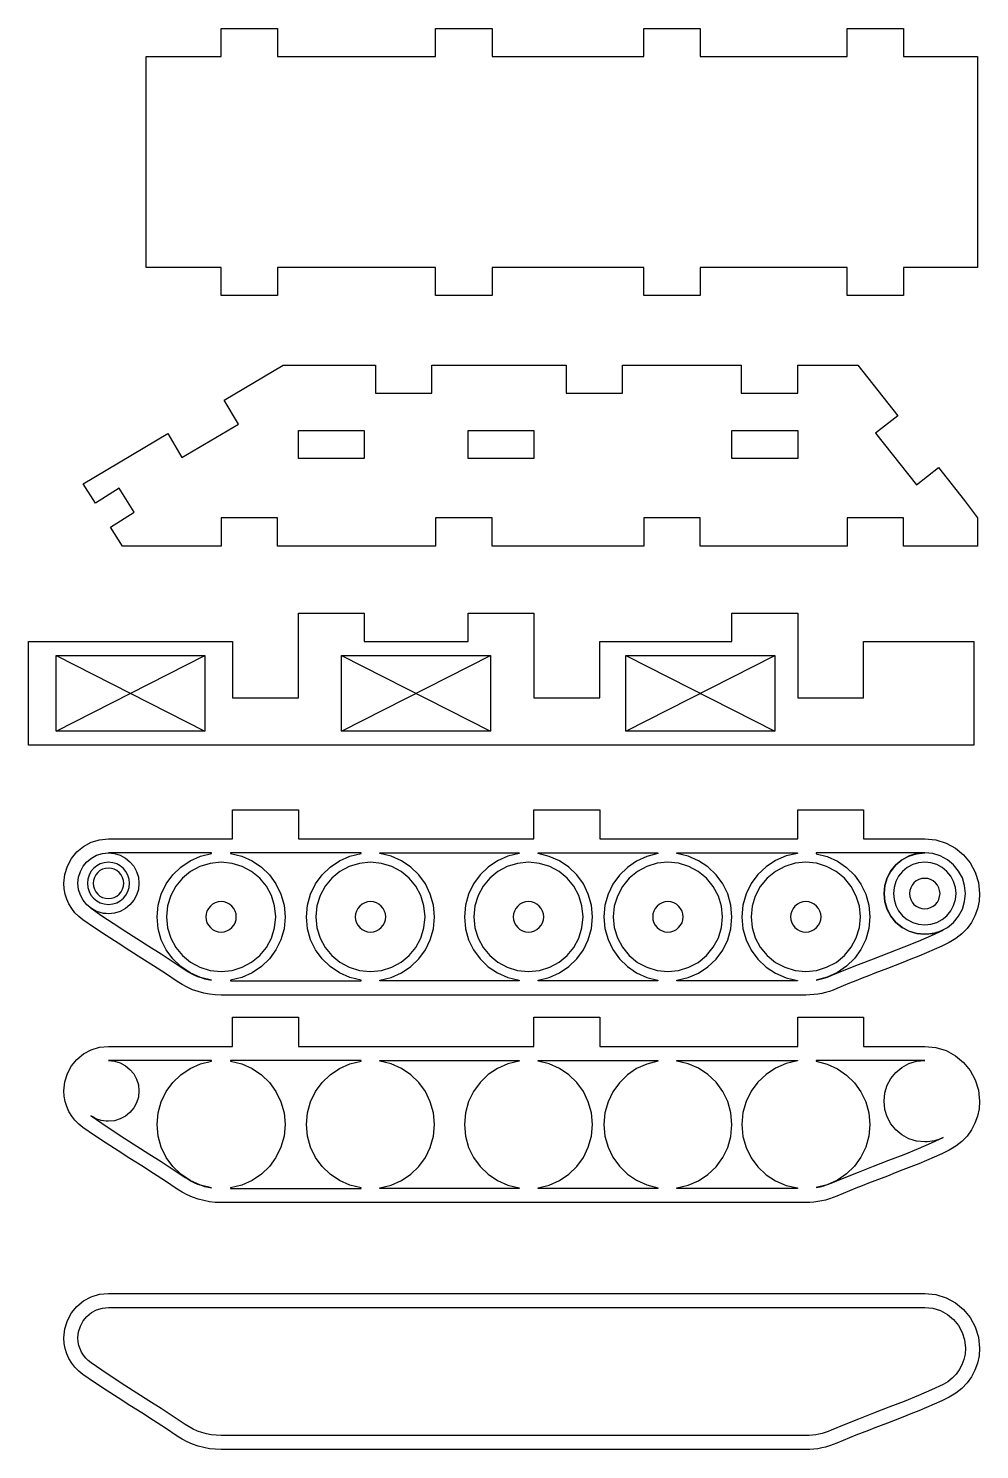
# Model space of a CAD drawing. Extents: x -67 to 107, y -490 to 179.
# Drawn here: x -29.2 to 72, y -489.6 to -338.3 of the extents above; entities that cross this region are included whole.
import ezdxf

# ---------------------------------------------------------------- set-up
doc = ezdxf.new("R2010")
doc.units = 0
doc.layers.add('LAYER_1', color=7, linetype='CONTINUOUS')

msp = doc.modelspace()

# ---------------------------------------------------------------- linework, layer by layer
at = {"layer": 'LAYER_1', "color": 250}
for points in [[(-16.64, -341.3), (-8.69, -341.3), (-8.69, -338.3), (-2.69, -338.3), (-2.69, -341.3), (14.14, -341.3), (14.14, -338.3), (20.14, -338.3), (20.14, -341.3), (36.29, -341.3), (36.29, -338.3), (42.29, -338.3), (42.29, -341.3), (57.91, -341.3), (57.91, -338.3), (63.91, -338.3), (63.91, -341.3), (71.78, -341.3), (71.78, -363.74), (63.91, -363.74), (63.91, -366.74), (57.91, -366.74), (57.91, -363.74), (42.29, -363.74), (42.29, -366.74), (36.29, -366.74), (36.29, -363.74), (20.14, -363.74), (20.14, -366.74), (14.14, -366.74), (14.14, -363.74), (-2.69, -363.74), (-2.69, -366.74), (-8.69, -366.74), (-8.69, -363.74), (-16.64, -363.74), (-16.64, -341.3)], [(-2.08, -374.14), (7.74, -374.14), (7.74, -377.14), (13.74, -377.14), (13.74, -374.14), (28.01, -374.14), (28.01, -377.14), (34.01, -377.14), (34.01, -374.14), (46.66, -374.14), (46.66, -377.14), (52.66, -377.14), (52.66, -374.14), (59.07, -374.14), (63.31, -379.52), (60.95, -381.38), (65.28, -386.87), (67.64, -385.02), (70.42, -388.54), (71.78, -390.4), (71.78, -393.4), (63.91, -393.4), (63.91, -390.4), (57.91, -390.4), (57.91, -393.4), (42.29, -393.4), (42.29, -390.4), (36.29, -390.4), (36.29, -393.4), (20.14, -393.4), (20.14, -390.4), (14.14, -390.4), (14.14, -393.4), (-2.69, -393.4), (-2.69, -390.4), (-8.69, -390.4), (-8.69, -393.4), (-19.18, -393.4), (-20.45, -391.37), (-17.92, -389.78), (-19.52, -387.24), (-22.05, -388.83), (-23.35, -386.76), (-14.37, -381.43), (-12.86, -383.98), (-6.84, -380.41), (-8.35, -377.86), (-2.08, -374.14)], [(-0.46, -381.09), (6.54, -381.09), (6.54, -384.09), (-0.46, -384.09), (-0.46, -381.09)], [(17.6, -381.09), (24.6, -381.09), (24.6, -384.09), (17.6, -384.09), (17.6, -381.09)], [(45.66, -381.09), (52.66, -381.09), (52.66, -384.09), (45.66, -384.09), (45.66, -381.09)], [(-29.18, -403.57), (-7.46, -403.57), (-7.46, -409.55), (-0.46, -409.55), (-0.46, -400.55), (6.54, -400.55), (6.54, -403.57), (17.6, -403.57), (17.6, -400.55), (24.6, -400.55), (24.6, -409.55), (31.6, -409.55), (31.6, -403.57), (45.66, -403.57), (45.66, -400.55), (52.66, -400.55), (52.66, -409.55), (59.66, -409.55), (59.66, -403.57), (71.38, -403.57), (71.38, -414.57), (-29.18, -414.57), (-29.18, -403.57)], [(-20.67, -424.55), (-7.46, -424.55), (-7.46, -421.46), (-0.46, -421.46), (-0.46, -424.55), (24.6, -424.55), (24.6, -421.46), (31.6, -421.46), (31.6, -424.55), (52.66, -424.55), (52.66, -421.46), (59.66, -421.46), (59.66, -424.55), (66.17, -424.55), (67.35, -424.67), (68.44, -425.01), (69.44, -425.55), (70.3, -426.26), (71.01, -427.12), (71.55, -428.11), (71.89, -429.21), (72.01, -430.38), (71.95, -431.2), (71.78, -431.99), (71.51, -432.74), (71.14, -433.45), (70.67, -434.09), (70.12, -434.67), (69.49, -435.18), (68.79, -435.6), (68, -435.98), (67.19, -436.35), (66.37, -436.7), (65.53, -437.05), (64.7, -437.38), (63.86, -437.71), (63.03, -438.03), (62.21, -438.35), (61.53, -438.61), (60.86, -438.87), (60.18, -439.13), (59.5, -439.39), (58.83, -439.66), (58.16, -439.93), (57.49, -440.21), (56.83, -440.49), (56.43, -440.65), (56.03, -440.79), (55.62, -440.91), (55.21, -441), (54.79, -441.08), (54.37, -441.13), (53.94, -441.17), (53.52, -441.18), (-8.69, -441.18), (-9.31, -441.15), (-9.93, -441.08), (-10.54, -440.97), (-11.14, -440.81), (-11.72, -440.61), (-12.29, -440.36), (-12.84, -440.07), (-13.37, -439.74), (-14.61, -438.9), (-15.86, -438.08), (-17.12, -437.28), (-18.38, -436.47), (-19.64, -435.67), (-20.9, -434.85), (-22.15, -434.02), (-23.38, -433.18), (-23.83, -432.82), (-24.23, -432.42), (-24.58, -431.97), (-24.87, -431.48), (-25.1, -430.97), (-25.27, -430.43), (-25.37, -429.87), (-25.41, -429.29), (-25.31, -428.34), (-25.04, -427.45), (-24.6, -426.64), (-24.02, -425.94), (-23.32, -425.36), (-22.51, -424.92), (-21.62, -424.65), (-20.67, -424.55)], [(-9.69, -439.6), (-9.69, -439.6), (-10.88, -439.31), (-11.98, -438.83), (-12.97, -438.16), (-13.83, -437.34), (-14.53, -436.37), (-15.05, -435.29), (-15.39, -434.12), (-15.5, -432.86), (-15.39, -431.61), (-15.05, -430.43), (-14.53, -429.35), (-13.83, -428.39), (-12.97, -427.57), (-11.98, -426.9), (-10.88, -426.41), (-9.69, -426.12), (-9.69, -426.05), (-20.67, -426.05), (-20.01, -426.12), (-19.41, -426.31), (-18.85, -426.6), (-18.38, -427), (-17.98, -427.48), (-17.68, -428.03), (-17.49, -428.64), (-17.43, -429.29), (-17.49, -429.94), (-17.68, -430.55), (-17.98, -431.1), (-18.38, -431.58), (-18.85, -431.98), (-19.41, -432.28), (-20.01, -432.47), (-20.67, -432.53), (-20.93, -432.52), (-21.18, -432.49), (-21.43, -432.44), (-21.67, -432.37), (-21.9, -432.29), (-22.12, -432.19), (-22.34, -432.07), (-22.54, -431.94), (-22.52, -431.95), (-21.37, -432.74), (-20.16, -433.54), (-18.92, -434.34), (-17.64, -435.16), (-16.36, -435.98), (-15.07, -436.81), (-13.78, -437.65), (-12.52, -438.5), (-12.2, -438.7), (-11.87, -438.89), (-11.53, -439.06), (-11.18, -439.2), (-10.82, -439.33), (-10.45, -439.45), (-10.07, -439.53), (-9.69, -439.6)], [(-7.69, -426.05), (-7.69, -426.12), (-6.49, -426.41), (-5.39, -426.9), (-4.4, -427.57), (-3.55, -428.39), (-2.85, -429.35), (-2.32, -430.43), (-1.99, -431.61), (-1.88, -432.86), (-1.99, -434.12), (-2.32, -435.29), (-2.85, -436.37), (-3.55, -437.34), (-4.4, -438.16), (-5.39, -438.83), (-6.49, -439.31), (-7.69, -439.6), (-7.69, -439.68), (6.21, -439.68), (6.21, -439.6), (5.01, -439.31), (3.91, -438.83), (2.92, -438.16), (2.07, -437.33), (1.37, -436.37), (0.84, -435.29), (0.51, -434.12), (0.4, -432.86), (0.51, -431.61), (0.84, -430.43), (1.37, -429.36), (2.07, -428.39), (2.92, -427.57), (3.91, -426.9), (5.01, -426.41), (6.21, -426.12), (6.21, -426.05), (-7.69, -426.05)], [(23.03, -426.05), (23.03, -426.12), (21.83, -426.41), (20.73, -426.89), (19.74, -427.56), (18.88, -428.39), (18.18, -429.35), (17.65, -430.43), (17.32, -431.61), (17.2, -432.86), (17.32, -434.12), (17.65, -435.3), (18.18, -436.38), (18.88, -437.34), (19.74, -438.17), (20.73, -438.83), (21.83, -439.32), (23.03, -439.6), (23.03, -439.68), (8.21, -439.68), (8.21, -439.6), (9.4, -439.32), (10.5, -438.83), (11.49, -438.16), (12.35, -437.34), (13.05, -436.37), (13.57, -435.29), (13.91, -434.12), (14.02, -432.86), (13.91, -431.61), (13.57, -430.43), (13.05, -429.35), (12.35, -428.39), (11.49, -427.57), (10.5, -426.9), (9.4, -426.41), (8.21, -426.12), (8.21, -426.05), (23.03, -426.05)], [(37.79, -426.05), (37.79, -426.13), (36.61, -426.43), (35.52, -426.92), (34.54, -427.59), (33.69, -428.41), (33, -429.37), (32.48, -430.45), (32.15, -431.62), (32.04, -432.86), (32.15, -434.11), (32.48, -435.28), (33, -436.35), (33.69, -437.31), (34.54, -438.14), (35.52, -438.81), (36.61, -439.3), (37.79, -439.59), (37.79, -439.68), (25.03, -439.68), (25.03, -439.6), (26.22, -439.31), (27.32, -438.82), (28.31, -438.15), (29.16, -437.33), (29.86, -436.37), (30.38, -435.29), (30.71, -434.11), (30.83, -432.86), (30.71, -431.61), (30.38, -430.44), (29.86, -429.36), (29.16, -428.4), (28.31, -427.57), (27.32, -426.91), (26.22, -426.42), (25.03, -426.13), (25.03, -426.05), (37.79, -426.05)], [(52.63, -426.05), (52.63, -426.11), (51.42, -426.38), (50.29, -426.86), (49.29, -427.52), (48.41, -428.35), (47.7, -429.32), (47.16, -430.41), (46.82, -431.6), (46.7, -432.86), (46.82, -434.13), (47.16, -435.32), (47.7, -436.41), (48.41, -437.38), (49.29, -438.2), (50.29, -438.87), (51.42, -439.35), (52.63, -439.62), (52.63, -439.68), (39.79, -439.68), (39.79, -439.61), (40.99, -439.33), (42.11, -438.85), (43.11, -438.18), (43.97, -437.36), (44.68, -436.39), (45.21, -435.31), (45.55, -434.12), (45.66, -432.86), (45.55, -431.6), (45.21, -430.42), (44.68, -429.34), (43.97, -428.37), (43.11, -427.54), (42.11, -426.88), (40.99, -426.4), (39.79, -426.12), (39.79, -426.05), (52.63, -426.05)], [(61.84, -430.38), (61.93, -429.51), (62.18, -428.7), (62.58, -427.96), (63.11, -427.32), (63.75, -426.79), (64.49, -426.39), (65.3, -426.14), (66.17, -426.05), (54.63, -426.05), (54.63, -426.14), (55.8, -426.44), (56.88, -426.94), (57.85, -427.61), (58.69, -428.43), (59.38, -429.39), (59.89, -430.46), (60.22, -431.62), (60.33, -432.86), (60.22, -434.1), (59.89, -435.27), (59.38, -436.34), (58.69, -437.29), (57.85, -438.12), (56.88, -438.79), (55.8, -439.28), (54.63, -439.58), (54.63, -439.58), (55.05, -439.5), (55.45, -439.4), (55.84, -439.27), (56.23, -439.11), (57.61, -438.54), (59.13, -437.93), (60.73, -437.31), (62.37, -436.68), (63.98, -436.05), (65.51, -435.43), (66.9, -434.83), (68.12, -434.26), (68.14, -434.25), (67.91, -434.35), (67.68, -434.45), (67.44, -434.53), (67.2, -434.59), (66.95, -434.64), (66.7, -434.68), (66.44, -434.71), (66.17, -434.71), (65.3, -434.63), (64.49, -434.37), (63.75, -433.97), (63.11, -433.45), (62.58, -432.8), (62.18, -432.07), (61.93, -431.26), (61.84, -430.38)], [(53.52, -431.24), (53.2, -431.27), (52.9, -431.37), (52.62, -431.52), (52.37, -431.72), (52.17, -431.96), (52.02, -432.24), (51.93, -432.55), (51.9, -432.86), (51.93, -433.18), (52.02, -433.48), (52.17, -433.76), (52.37, -434.01), (52.62, -434.21), (52.9, -434.36), (53.2, -434.45), (53.52, -434.48), (53.83, -434.45), (54.14, -434.36), (54.42, -434.21), (54.66, -434.01), (54.86, -433.76), (55.01, -433.48), (55.11, -433.18), (55.14, -432.86), (55.11, -432.55), (55.01, -432.24), (54.86, -431.96), (54.66, -431.72), (54.42, -431.52), (54.14, -431.37), (53.83, -431.27)], [(-20.67, -446.64), (-7.46, -446.64), (-7.46, -443.55), (-0.46, -443.55), (-0.46, -446.64), (24.6, -446.64), (24.6, -443.55), (31.6, -443.55), (31.6, -446.64), (52.66, -446.64), (52.66, -443.55), (59.66, -443.55), (59.66, -446.64), (66.17, -446.64), (67.35, -446.76), (68.44, -447.1), (69.44, -447.64), (70.3, -448.35), (71.01, -449.21), (71.55, -450.21), (71.89, -451.3), (72.01, -452.48), (71.95, -453.29), (71.78, -454.08), (71.51, -454.83), (71.14, -455.54), (70.67, -456.19), (70.12, -456.77), (69.49, -457.27), (68.79, -457.69), (68, -458.07), (67.19, -458.44), (66.37, -458.8), (65.53, -459.14), (64.7, -459.47), (63.86, -459.8), (63.03, -460.12), (62.21, -460.44), (61.53, -460.7), (60.86, -460.96), (60.18, -461.22), (59.5, -461.48), (58.83, -461.75), (58.16, -462.02), (57.49, -462.3), (56.83, -462.58), (56.43, -462.74), (56.03, -462.88), (55.62, -463), (55.21, -463.1), (54.79, -463.17), (54.37, -463.23), (53.94, -463.26), (53.52, -463.27), (-8.69, -463.27), (-9.31, -463.25), (-9.93, -463.18), (-10.54, -463.06), (-11.14, -462.9), (-11.72, -462.7), (-12.29, -462.45), (-12.84, -462.16), (-13.37, -461.83), (-14.61, -461), (-15.86, -460.18), (-17.12, -459.37), (-18.38, -458.56), (-19.64, -457.76), (-20.9, -456.94), (-22.15, -456.12), (-23.38, -455.27), (-23.83, -454.91), (-24.23, -454.51), (-24.58, -454.06), (-24.87, -453.58), (-25.1, -453.06), (-25.27, -452.52), (-25.37, -451.96), (-25.41, -451.38), (-25.31, -450.43), (-25.04, -449.54), (-24.6, -448.73), (-24.02, -448.03), (-23.32, -447.45), (-22.51, -447.02), (-21.62, -446.74), (-20.67, -446.64)], [(-9.69, -461.7), (-9.69, -461.7), (-10.88, -461.41), (-11.98, -460.92), (-12.97, -460.25), (-13.83, -459.43), (-14.53, -458.46), (-15.05, -457.38), (-15.39, -456.21), (-15.5, -454.96), (-15.39, -453.7), (-15.05, -452.53), (-14.53, -451.45), (-13.83, -450.48), (-12.97, -449.66), (-11.98, -448.99), (-10.88, -448.5), (-9.69, -448.22), (-9.69, -448.14), (-20.67, -448.14), (-20.01, -448.21), (-19.41, -448.4), (-18.85, -448.7), (-18.38, -449.09), (-17.98, -449.57), (-17.68, -450.12), (-17.49, -450.73), (-17.43, -451.38), (-17.49, -452.04), (-17.68, -452.65), (-17.98, -453.2), (-18.38, -453.68), (-18.85, -454.07), (-19.41, -454.37), (-20.01, -454.56), (-20.67, -454.62), (-20.93, -454.61), (-21.18, -454.58), (-21.43, -454.54), (-21.67, -454.47), (-21.9, -454.38), (-22.12, -454.28), (-22.34, -454.16), (-22.54, -454.03), (-22.52, -454.04), (-21.37, -454.83), (-20.16, -455.63), (-18.92, -456.44), (-17.64, -457.25), (-16.36, -458.07), (-15.07, -458.9), (-13.78, -459.74), (-12.52, -460.59), (-12.2, -460.79), (-11.87, -460.98), (-11.53, -461.15), (-11.18, -461.3), (-10.82, -461.43), (-10.45, -461.54), (-10.07, -461.63), (-9.69, -461.7)], [(-7.69, -448.14), (-7.69, -448.22), (-6.49, -448.5), (-5.39, -448.99), (-4.4, -449.66), (-3.55, -450.48), (-2.85, -451.45), (-2.32, -452.53), (-1.99, -453.7), (-1.88, -454.96), (-1.99, -456.21), (-2.32, -457.38), (-2.85, -458.46), (-3.55, -459.43), (-4.4, -460.25), (-5.39, -460.92), (-6.49, -461.41), (-7.69, -461.7), (-7.69, -461.77), (6.21, -461.77), (6.21, -461.69), (5.01, -461.41), (3.91, -460.92), (2.92, -460.25), (2.07, -459.43), (1.37, -458.46), (0.84, -457.38), (0.51, -456.21), (0.4, -454.96), (0.51, -453.7), (0.84, -452.53), (1.37, -451.45), (2.07, -450.49), (2.92, -449.66), (3.91, -448.99), (5.01, -448.51), (6.21, -448.22), (6.21, -448.14), (-7.69, -448.14)], [(23.03, -448.14), (23.03, -448.21), (21.83, -448.5), (20.73, -448.99), (19.74, -449.65), (18.88, -450.48), (18.18, -451.44), (17.65, -452.52), (17.32, -453.7), (17.2, -454.96), (17.32, -456.21), (17.65, -457.39), (18.18, -458.47), (18.88, -459.43), (19.74, -460.26), (20.73, -460.93), (21.83, -461.41), (23.03, -461.7), (23.03, -461.77), (8.21, -461.77), (8.21, -461.7), (9.4, -461.41), (10.5, -460.92), (11.49, -460.25), (12.35, -459.43), (13.05, -458.47), (13.57, -457.39), (13.91, -456.21), (14.02, -454.96), (13.91, -453.7), (13.57, -452.53), (13.05, -451.45), (12.35, -450.48), (11.49, -449.66), (10.5, -448.99), (9.4, -448.5), (8.21, -448.22), (8.21, -448.14), (23.03, -448.14)], [(37.79, -448.14), (37.79, -448.23), (36.61, -448.52), (35.52, -449.01), (34.54, -449.68), (33.69, -450.51), (33, -451.47), (32.48, -452.54), (32.15, -453.71), (32.04, -454.96), (32.15, -456.2), (32.48, -457.37), (33, -458.45), (33.69, -459.41), (34.54, -460.23), (35.52, -460.9), (36.61, -461.39), (37.79, -461.69), (37.79, -461.77), (25.03, -461.77), (25.03, -461.69), (26.22, -461.4), (27.32, -460.91), (28.31, -460.25), (29.16, -459.42), (29.86, -458.46), (30.38, -457.38), (30.71, -456.21), (30.83, -454.96), (30.71, -453.71), (30.38, -452.53), (29.86, -451.45), (29.16, -450.49), (28.31, -449.66), (27.32, -449), (26.22, -448.51), (25.03, -448.22), (25.03, -448.14), (37.79, -448.14)], [(52.63, -448.14), (52.63, -448.2), (51.42, -448.47), (50.29, -448.95), (49.29, -449.62), (48.41, -450.44), (47.7, -451.41), (47.16, -452.5), (46.82, -453.69), (46.7, -454.96), (46.82, -456.22), (47.16, -457.41), (47.7, -458.5), (48.41, -459.47), (49.29, -460.3), (50.29, -460.96), (51.42, -461.44), (52.63, -461.71), (52.63, -461.77), (39.79, -461.77), (39.79, -461.7), (40.99, -461.42), (42.11, -460.94), (43.11, -460.27), (43.97, -459.45), (44.68, -458.48), (45.21, -457.4), (45.55, -456.22), (45.66, -454.96), (45.55, -453.7), (45.21, -452.51), (44.68, -451.43), (43.97, -450.46), (43.11, -449.64), (42.11, -448.97), (40.99, -448.49), (39.79, -448.21), (39.79, -448.14), (52.63, -448.14)], [(61.84, -452.48), (61.93, -451.6), (62.18, -450.79), (62.58, -450.05), (63.11, -449.41), (63.75, -448.88), (64.49, -448.48), (65.3, -448.23), (66.17, -448.14), (54.63, -448.14), (54.63, -448.23), (55.8, -448.54), (56.88, -449.03), (57.85, -449.7), (58.69, -450.53), (59.38, -451.48), (59.89, -452.55), (60.22, -453.72), (60.33, -454.96), (60.22, -456.19), (59.89, -457.36), (59.38, -458.43), (58.69, -459.39), (57.85, -460.21), (56.88, -460.88), (55.8, -461.37), (54.63, -461.68), (54.63, -461.68), (55.05, -461.6), (55.45, -461.49), (55.84, -461.36), (56.23, -461.21), (57.61, -460.63), (59.13, -460.02), (60.73, -459.4), (62.37, -458.77), (63.98, -458.14), (65.51, -457.52), (66.9, -456.92), (68.12, -456.35), (68.14, -456.34), (67.91, -456.44), (67.68, -456.54), (67.44, -456.62), (67.2, -456.69), (66.95, -456.74), (66.7, -456.78), (66.44, -456.8), (66.17, -456.81), (65.3, -456.72), (64.49, -456.47), (63.75, -456.07), (63.11, -455.54), (62.58, -454.9), (62.18, -454.16), (61.93, -453.35), (61.84, -452.48)], [(-20.67, -472.93), (66.17, -472.93), (67.35, -473.05), (68.44, -473.39), (69.44, -473.93), (70.3, -474.64), (71.01, -475.5), (71.55, -476.49), (71.89, -477.59), (72.01, -478.76), (71.95, -479.58), (71.78, -480.37), (71.51, -481.12), (71.14, -481.83), (70.67, -482.47), (70.12, -483.05), (69.49, -483.56), (68.79, -483.98), (68, -484.36), (67.19, -484.73), (66.37, -485.09), (65.53, -485.43), (64.7, -485.76), (63.86, -486.09), (63.03, -486.41), (62.21, -486.73), (61.53, -486.99), (60.86, -487.25), (60.18, -487.51), (59.5, -487.77), (58.83, -488.04), (58.16, -488.31), (57.49, -488.59), (56.83, -488.87), (56.43, -489.03), (56.03, -489.17), (55.62, -489.29), (55.21, -489.38), (54.79, -489.46), (54.37, -489.51), (53.94, -489.55), (53.52, -489.56), (-8.69, -489.56), (-9.31, -489.53), (-9.93, -489.46), (-10.54, -489.35), (-11.14, -489.19), (-11.72, -488.99), (-12.29, -488.74), (-12.84, -488.45), (-13.37, -488.12), (-14.61, -487.28), (-15.86, -486.46), (-17.12, -485.66), (-18.38, -484.85), (-19.64, -484.05), (-20.9, -483.23), (-22.15, -482.41), (-23.38, -481.56), (-23.83, -481.2), (-24.23, -480.8), (-24.58, -480.35), (-24.87, -479.87), (-25.1, -479.35), (-25.27, -478.81), (-25.37, -478.25), (-25.41, -477.67), (-25.31, -476.72), (-25.04, -475.83), (-24.6, -475.02), (-24.02, -474.32), (-23.32, -473.74), (-22.51, -473.3), (-21.62, -473.03), (-20.67, -472.93)], [(-20.67, -474.43), (-8.69, -474.43), (53.52, -474.43), (66.17, -474.43), (67.05, -474.52), (67.86, -474.77), (68.6, -475.17), (69.24, -475.7), (69.77, -476.34), (70.17, -477.08), (70.42, -477.89), (70.51, -478.76), (70.46, -479.39), (70.33, -479.98), (70.12, -480.54), (69.84, -481.07), (69.5, -481.54), (69.09, -481.97), (68.63, -482.33), (68.12, -482.64), (66.9, -483.21), (65.51, -483.81), (63.98, -484.43), (62.37, -485.06), (60.73, -485.69), (59.13, -486.31), (57.61, -486.92), (56.23, -487.5), (55.91, -487.62), (55.59, -487.74), (55.26, -487.83), (54.92, -487.91), (54.58, -487.97), (54.23, -488.02), (53.88, -488.05), (53.52, -488.06), (-8.69, -488.06), (-9.22, -488.04), (-9.73, -487.98), (-10.24, -487.88), (-10.73, -487.75), (-11.2, -487.58), (-11.66, -487.38), (-12.1, -487.14), (-12.52, -486.88), (-13.78, -486.03), (-15.07, -485.19), (-16.36, -484.36), (-17.64, -483.54), (-18.92, -482.72), (-20.16, -481.92), (-21.37, -481.12), (-22.52, -480.33), (-22.82, -480.09), (-23.09, -479.82), (-23.33, -479.52), (-23.53, -479.19), (-23.69, -478.84), (-23.81, -478.47), (-23.88, -478.08), (-23.91, -477.67), (-23.84, -477.02), (-23.65, -476.41), (-23.35, -475.86), (-22.96, -475.38), (-22.48, -474.98), (-21.93, -474.69), (-21.32, -474.5), (-20.67, -474.43)]]:
    msp.add_lwpolyline(points, close=True, dxfattribs=at)
at = {"layer": 'LAYER_1', "color": 242}
for points in [[(-26.25, -405.06), (-10.4, -405.06), (-10.4, -413.09), (-26.25, -413.09), (-26.25, -405.06)], [(4.14, -405.06), (19.99, -405.06), (19.99, -413.09), (4.14, -413.09), (4.14, -405.06)], [(34.37, -405.06), (50.21, -405.06), (50.21, -413.09), (34.37, -413.09), (34.37, -405.06)], [(-17.43, -429.29), (-17.49, -429.94), (-17.68, -430.55), (-17.98, -431.1), (-18.38, -431.58), (-18.85, -431.98), (-19.41, -432.28), (-20.01, -432.47), (-20.67, -432.53), (-21.32, -432.47), (-21.93, -432.28), (-22.48, -431.98), (-22.96, -431.58), (-23.35, -431.1), (-23.65, -430.55), (-23.84, -429.94), (-23.91, -429.29), (-23.84, -428.64), (-23.65, -428.03), (-23.35, -427.48), (-22.96, -427), (-22.48, -426.6), (-21.93, -426.31), (-21.32, -426.12), (-20.67, -426.05), (-20.01, -426.12), (-19.41, -426.31), (-18.85, -426.6), (-18.38, -427), (-17.98, -427.48), (-17.68, -428.03), (-17.49, -428.64), (-17.43, -429.29)], [(70.51, -430.38), (70.42, -429.54), (70.18, -428.72), (69.78, -427.98), (69.24, -427.32), (68.58, -426.78), (67.83, -426.38), (67.02, -426.13), (66.17, -426.05), (65.33, -426.13), (64.52, -426.38), (63.77, -426.78), (63.11, -427.32), (62.57, -427.98), (62.17, -428.72), (61.93, -429.54), (61.84, -430.38), (61.93, -431.23), (62.17, -432.04), (62.57, -432.79), (63.11, -433.45), (63.77, -433.98), (64.52, -434.38), (65.33, -434.63), (66.17, -434.71), (67.02, -434.63), (67.83, -434.38), (68.58, -433.98), (69.24, -433.45), (69.78, -432.79), (70.18, -432.04), (70.42, -431.23)], [(-18.43, -429.29), (-18.47, -428.84), (-18.6, -428.42), (-18.81, -428.04), (-19.08, -427.71), (-19.41, -427.43), (-19.79, -427.23), (-20.22, -427.1), (-20.67, -427.05), (-21.12, -427.1), (-21.54, -427.23), (-21.92, -427.43), (-22.25, -427.71), (-22.53, -428.04), (-22.73, -428.42), (-22.86, -428.84), (-22.91, -429.29), (-22.86, -429.74), (-22.73, -430.16), (-22.53, -430.54), (-22.25, -430.88), (-21.92, -431.15), (-21.54, -431.36), (-21.12, -431.49), (-20.67, -431.53), (-20.22, -431.49), (-19.79, -431.36), (-19.41, -431.15), (-19.08, -430.88), (-18.81, -430.54), (-18.6, -430.16), (-18.47, -429.74), (-18.43, -429.29)], [(-20.67, -427.67), (-20.98, -427.7), (-21.29, -427.79), (-21.57, -427.94), (-21.81, -428.15), (-22.01, -428.39), (-22.16, -428.67), (-22.26, -428.98), (-22.29, -429.29), (-22.26, -429.61), (-22.16, -429.91), (-22.01, -430.19), (-21.81, -430.44), (-21.57, -430.64), (-21.29, -430.79), (-20.98, -430.88), (-20.67, -430.91), (-20.35, -430.88), (-20.05, -430.79), (-19.77, -430.64), (-19.52, -430.44), (-19.32, -430.19), (-19.17, -429.91), (-19.08, -429.61), (-19.05, -429.29), (-19.08, -428.98), (-19.17, -428.67), (-19.32, -428.39), (-19.52, -428.15), (-19.77, -427.94), (-20.05, -427.79), (-20.35, -427.7)], [(-2.88, -432.86), (-2.99, -431.69), (-3.33, -430.6), (-3.87, -429.61), (-4.58, -428.75), (-5.44, -428.04), (-6.43, -427.51), (-7.52, -427.17), (-8.69, -427.05), (-9.86, -427.17), (-10.95, -427.51), (-11.94, -428.04), (-12.8, -428.75), (-13.51, -429.61), (-14.04, -430.6), (-14.38, -431.69), (-14.5, -432.86), (-14.38, -434.03), (-14.04, -435.13), (-13.51, -436.11), (-12.8, -436.97), (-11.94, -437.68), (-10.95, -438.22), (-9.86, -438.56), (-8.69, -438.68), (-7.52, -438.56), (-6.43, -438.22), (-5.44, -437.68), (-4.58, -436.97), (-3.87, -436.11), (-3.33, -435.13), (-2.99, -434.03), (-2.88, -432.86)], [(13.02, -432.86), (12.9, -431.69), (12.56, -430.6), (12.03, -429.61), (11.32, -428.75), (10.46, -428.04), (9.47, -427.51), (8.38, -427.17), (7.21, -427.05), (6.04, -427.17), (4.95, -427.51), (3.96, -428.04), (3.1, -428.75), (2.39, -429.61), (1.85, -430.6), (1.51, -431.69), (1.4, -432.86), (1.51, -434.03), (1.85, -435.13), (2.39, -436.11), (3.1, -436.97), (3.96, -437.68), (4.95, -438.22), (6.04, -438.56), (7.21, -438.68), (8.38, -438.56), (9.47, -438.22), (10.46, -437.68), (11.32, -436.97), (12.03, -436.11), (12.56, -435.13), (12.9, -434.03), (13.02, -432.86)], [(29.83, -432.86), (29.71, -431.69), (29.37, -430.6), (28.84, -429.61), (28.13, -428.75), (27.27, -428.04), (26.28, -427.51), (25.19, -427.17), (24.02, -427.05), (22.84, -427.17), (21.75, -427.51), (20.76, -428.04), (19.9, -428.75), (19.19, -429.61), (18.66, -430.6), (18.32, -431.69), (18.2, -432.86), (18.32, -434.03), (18.66, -435.13), (19.19, -436.11), (19.9, -436.97), (20.76, -437.68), (21.75, -438.22), (22.84, -438.56), (24.02, -438.68), (25.19, -438.56), (26.28, -438.22), (27.27, -437.68), (28.13, -436.97), (28.84, -436.11), (29.37, -435.13), (29.71, -434.03), (29.83, -432.86)], [(38.85, -427.05), (37.71, -427.16), (36.62, -427.49), (35.62, -428.03), (34.74, -428.75), (34.02, -429.63), (33.48, -430.64), (33.15, -431.73), (33.04, -432.86), (33.15, -434), (33.48, -435.09), (34.02, -436.09), (34.74, -436.97), (35.62, -437.7), (36.62, -438.23), (37.71, -438.56), (38.85, -438.68), (39.98, -438.56), (41.07, -438.23), (42.08, -437.7), (42.96, -436.97), (43.68, -436.09), (44.22, -435.09), (44.55, -434), (44.66, -432.86), (44.55, -431.73), (44.22, -430.64), (43.68, -429.63), (42.96, -428.75), (42.08, -428.03), (41.07, -427.49), (39.98, -427.16)], [(53.52, -427.05), (52.38, -427.16), (51.29, -427.49), (50.29, -428.03), (49.41, -428.75), (48.68, -429.63), (48.15, -430.64), (47.82, -431.73), (47.7, -432.86), (47.82, -434), (48.15, -435.09), (48.68, -436.09), (49.41, -436.97), (50.29, -437.7), (51.29, -438.23), (52.38, -438.56), (53.52, -438.68), (54.65, -438.56), (55.74, -438.23), (56.75, -437.7), (57.63, -436.97), (58.35, -436.09), (58.89, -435.09), (59.22, -434), (59.33, -432.86), (59.22, -431.73), (58.89, -430.64), (58.35, -429.63), (57.63, -428.75), (56.75, -428.03), (55.74, -427.49), (54.65, -427.16)], [(69.51, -430.38), (69.44, -429.73), (69.25, -429.11), (68.95, -428.53), (68.53, -428.03), (68.03, -427.61), (67.45, -427.3), (66.82, -427.11), (66.17, -427.05), (65.52, -427.11), (64.9, -427.3), (64.32, -427.61), (63.82, -428.03), (63.4, -428.53), (63.1, -429.11), (62.91, -429.73), (62.84, -430.38), (62.91, -431.03), (63.1, -431.66), (63.4, -432.23), (63.82, -432.74), (64.32, -433.15), (64.9, -433.46), (65.52, -433.65), (66.17, -433.71), (66.82, -433.65), (67.45, -433.46), (68.03, -433.15), (68.53, -432.74), (68.95, -432.23), (69.25, -431.66), (69.44, -431.03)], [(66.17, -428.76), (65.86, -428.79), (65.55, -428.89), (65.27, -429.03), (65.03, -429.24), (64.83, -429.48), (64.68, -429.76), (64.59, -430.07), (64.55, -430.38), (64.59, -430.7), (64.68, -431), (64.83, -431.28), (65.03, -431.53), (65.27, -431.73), (65.55, -431.88), (65.86, -431.97), (66.17, -432), (66.49, -431.97), (66.8, -431.88), (67.08, -431.73), (67.32, -431.53), (67.52, -431.28), (67.67, -431), (67.76, -430.7), (67.8, -430.38), (67.76, -430.07), (67.67, -429.76), (67.52, -429.48), (67.32, -429.24), (67.08, -429.03), (66.8, -428.89), (66.49, -428.79)], [(-8.69, -431.24), (-9, -431.27), (-9.31, -431.37), (-9.59, -431.52), (-9.83, -431.72), (-10.04, -431.96), (-10.19, -432.24), (-10.28, -432.55), (-10.31, -432.86), (-10.28, -433.18), (-10.19, -433.48), (-10.04, -433.76), (-9.83, -434.01), (-9.59, -434.21), (-9.31, -434.36), (-9, -434.45), (-8.69, -434.48), (-8.37, -434.45), (-8.07, -434.36), (-7.79, -434.21), (-7.54, -434.01), (-7.34, -433.76), (-7.19, -433.48), (-7.1, -433.18), (-7.07, -432.86), (-7.1, -432.55), (-7.19, -432.24), (-7.34, -431.96), (-7.54, -431.72), (-7.79, -431.52), (-8.07, -431.37), (-8.37, -431.27)], [(7.21, -431.24), (6.89, -431.27), (6.59, -431.37), (6.31, -431.52), (6.06, -431.72), (5.86, -431.96), (5.71, -432.24), (5.62, -432.55), (5.59, -432.86), (5.62, -433.18), (5.71, -433.48), (5.86, -433.76), (6.06, -434.01), (6.31, -434.21), (6.59, -434.36), (6.89, -434.45), (7.21, -434.48), (7.52, -434.45), (7.83, -434.36), (8.11, -434.21), (8.35, -434.01), (8.56, -433.76), (8.71, -433.48), (8.8, -433.18), (8.83, -432.86), (8.8, -432.55), (8.71, -432.24), (8.56, -431.96), (8.35, -431.72), (8.11, -431.52), (7.83, -431.37), (7.52, -431.27)], [(24.02, -431.24), (23.7, -431.27), (23.39, -431.37), (23.11, -431.52), (22.87, -431.72), (22.67, -431.96), (22.52, -432.24), (22.43, -432.55), (22.39, -432.86), (22.43, -433.18), (22.52, -433.48), (22.67, -433.76), (22.87, -434.01), (23.11, -434.21), (23.39, -434.36), (23.7, -434.45), (24.02, -434.48), (24.33, -434.45), (24.64, -434.36), (24.92, -434.21), (25.16, -434.01), (25.36, -433.76), (25.51, -433.48), (25.6, -433.18), (25.64, -432.86), (25.6, -432.55), (25.51, -432.24), (25.36, -431.96), (25.16, -431.72), (24.92, -431.52), (24.64, -431.37), (24.33, -431.27)], [(38.85, -431.24), (38.53, -431.27), (38.23, -431.37), (37.95, -431.52), (37.7, -431.72), (37.5, -431.96), (37.35, -432.24), (37.26, -432.55), (37.23, -432.86), (37.26, -433.18), (37.35, -433.48), (37.5, -433.76), (37.7, -434.01), (37.95, -434.21), (38.23, -434.36), (38.53, -434.45), (38.85, -434.48), (39.16, -434.45), (39.47, -434.36), (39.75, -434.21), (39.99, -434.01), (40.2, -433.76), (40.35, -433.48), (40.44, -433.18), (40.47, -432.86), (40.44, -432.55), (40.35, -432.24), (40.2, -431.96), (39.99, -431.72), (39.75, -431.52), (39.47, -431.37), (39.16, -431.27)]]:
    msp.add_lwpolyline(points, close=True, dxfattribs=at)
for points in [[(-26.25, -413.09), (-10.4, -405.06)], [(-26.25, -405.06), (-10.4, -413.09)], [(4.14, -413.09), (19.99, -405.06)], [(4.14, -405.06), (19.99, -413.09)], [(34.37, -413.09), (50.21, -405.06)], [(34.37, -405.06), (50.21, -413.09)]]:
    msp.add_lwpolyline(points, dxfattribs=at)

doc.saveas('drawing.dxf')
